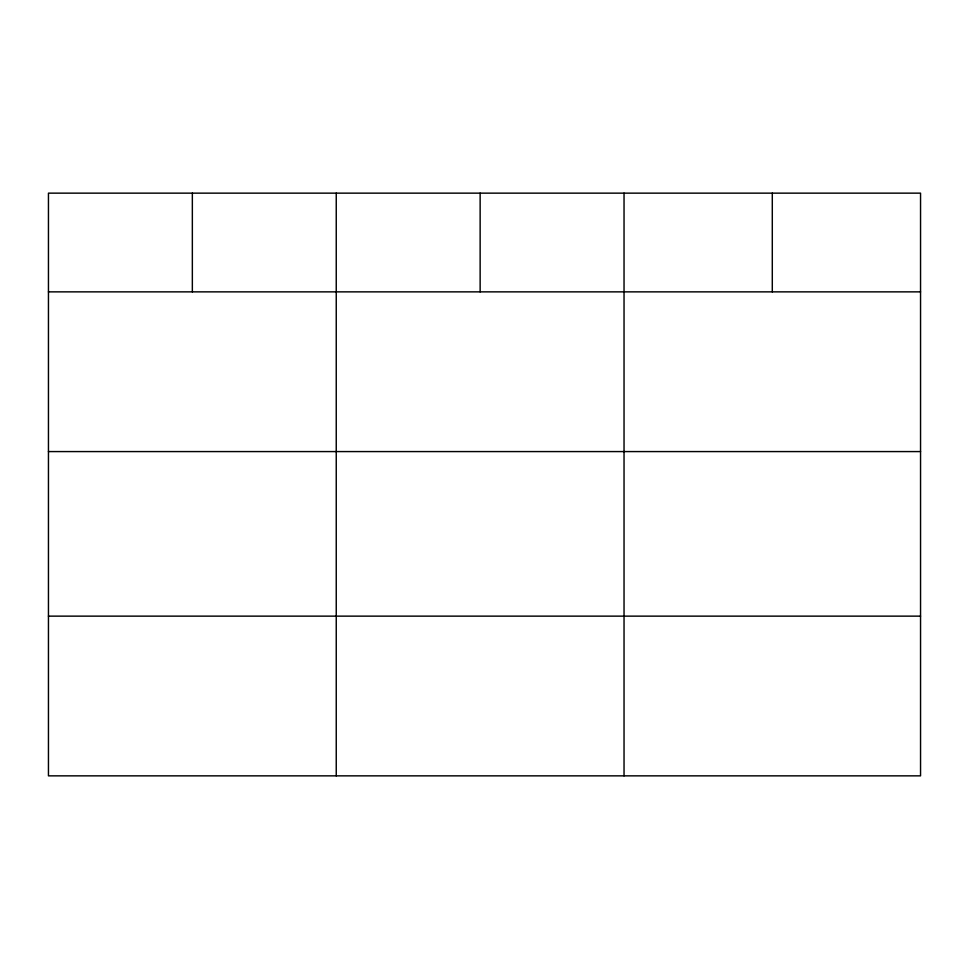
<?xml version="1.0" encoding="UTF-8"?>
<svg xmlns="http://www.w3.org/2000/svg" width="969" height="969" viewBox="0 0 969 969"><rect width="100%" height="100%" fill="white"/><g stroke="black" fill="none" stroke-linecap="round" stroke-linejoin="round"><path stroke-width="1.45" d="M920.55 451.578L920.55 193.146L48.45 193.146L48.45 775.854L920.55 775.854L920.55 451.578L48.45 451.578M48.45 291.863L920.55 291.863M48.45 616.139L920.55 616.139M772.293 193.146L772.293 291.863M624.036 193.146L624.036 775.854M480.139 193.146L480.139 291.863M336.243 193.146L336.243 775.854M192.346 193.146L192.346 291.863"/></g></svg>
